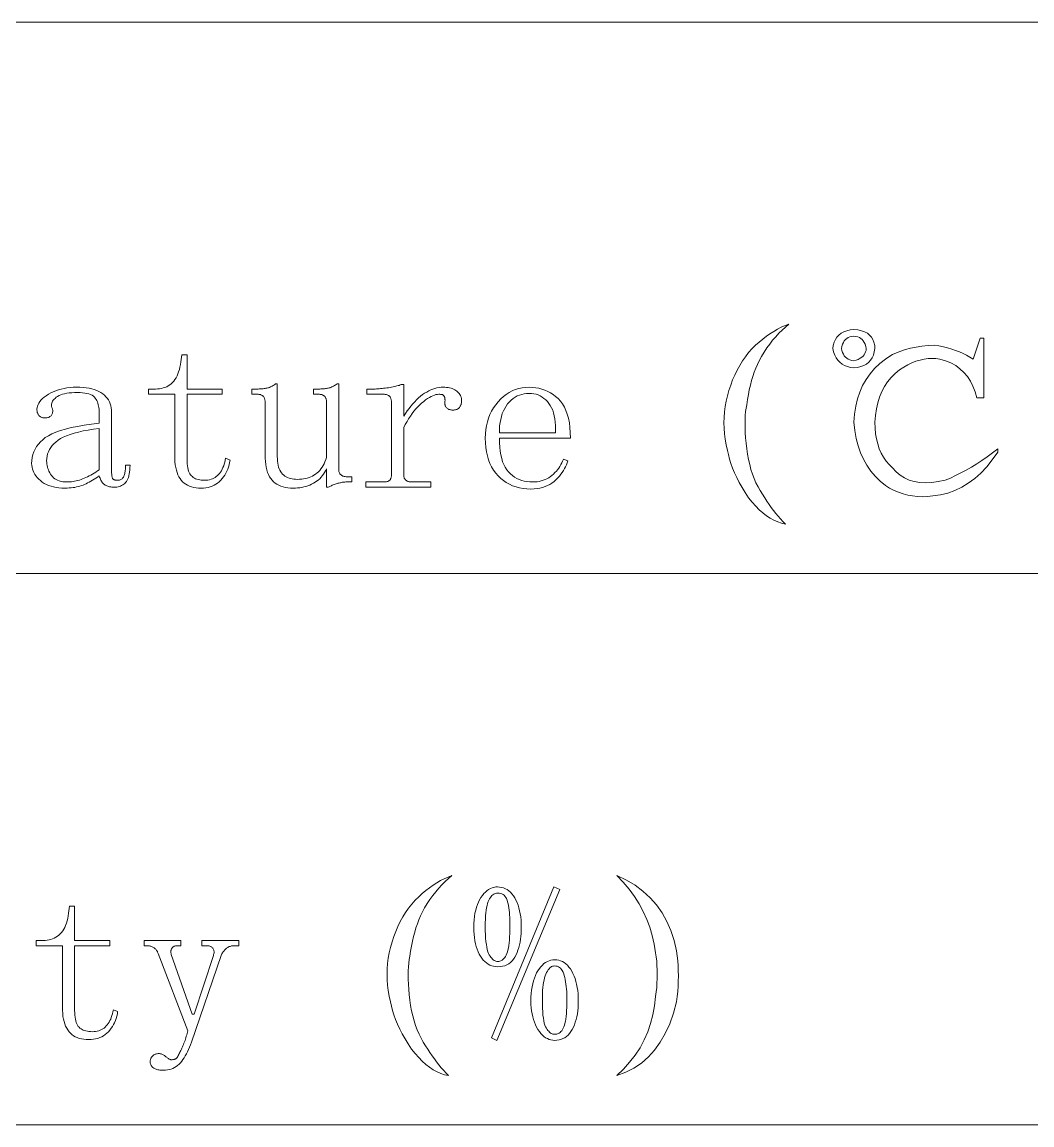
# Model space of a CAD drawing. Extents: x 1 to 297, y 1 to 210.
# Drawn here: x 191.47 to 201.33, y 29.56 to 40.34 of the extents above; entities that cross this region are included whole.
import ezdxf

# ---------------------------------------------------------------- set-up
doc = ezdxf.new("R2010")
doc.units = 0

msp = doc.modelspace()

# ---------------------------------------------------------------- linework, layer by layer
at = {"color": 7, "lineweight": 13}
for p, q in [((1.306, 40.342), (219.321, 40.342)), ((1.306, 34.953), (219.321, 34.953)), ((1.306, 29.565), (219.321, 29.565))]:
    msp.add_line(p, q, dxfattribs=at)
for points in [[(198.96, 37.391), (198.926, 37.362), (198.893, 37.332), (198.861, 37.301), (198.831, 37.267), (198.801, 37.232), (198.772, 37.195), (198.745, 37.157), (198.718, 37.116), (198.693, 37.074), (198.668, 37.031), (198.652, 36.995), (198.636, 36.959), (198.621, 36.92), (198.608, 36.88), (198.595, 36.838), (198.584, 36.794), (198.573, 36.749), (198.564, 36.701), (198.556, 36.653), (198.548, 36.602), (198.542, 36.57), (198.537, 36.535), (198.534, 36.499), (198.532, 36.459), (198.531, 36.418), (198.532, 36.374), (198.534, 36.327), (198.537, 36.278), (198.542, 36.227), (198.548, 36.173), (198.556, 36.12), (198.565, 36.068), (198.577, 36.018), (198.589, 35.97), (198.604, 35.925), (198.62, 35.881), (198.638, 35.84), (198.658, 35.8), (198.679, 35.763), (198.702, 35.728), (198.723, 35.694), (198.744, 35.661), (198.766, 35.629), (198.788, 35.599), (198.81, 35.569), (198.832, 35.541), (198.855, 35.513), (198.878, 35.486), (198.902, 35.461), (198.925, 35.436), (198.888, 35.445), (198.851, 35.458), (198.814, 35.474), (198.777, 35.494), (198.741, 35.518), (198.705, 35.545), (198.67, 35.577), (198.635, 35.612), (198.6, 35.651), (198.565, 35.693), (198.532, 35.744), (198.502, 35.794), (198.475, 35.843), (198.45, 35.891), (198.428, 35.938), (198.409, 35.983), (198.393, 36.028), (198.379, 36.072), (198.368, 36.115), (198.36, 36.156), (198.347, 36.211), (198.338, 36.265), (198.331, 36.319), (198.327, 36.373), (198.325, 36.426), (198.327, 36.479), (198.331, 36.532), (198.338, 36.584), (198.347, 36.636), (198.36, 36.688), (198.374, 36.742), (198.391, 36.794), (198.41, 36.845), (198.431, 36.893), (198.454, 36.941), (198.479, 36.986), (198.506, 37.03), (198.535, 37.072), (198.566, 37.112), (198.6, 37.151), (198.634, 37.184), (198.669, 37.215), (198.704, 37.244), (198.74, 37.271), (198.775, 37.296), (198.812, 37.319), (198.848, 37.34), (198.885, 37.359), (198.922, 37.376)], [(199.594, 37.339), (199.633, 37.334), (199.668, 37.326), (199.699, 37.315), (199.726, 37.301), (199.748, 37.283), (199.767, 37.263), (199.781, 37.24), (199.791, 37.213), (199.798, 37.183), (199.8, 37.151), (199.794, 37.118), (199.786, 37.088), (199.774, 37.062), (199.758, 37.038), (199.74, 37.018), (199.717, 37), (199.692, 36.986), (199.663, 36.975), (199.63, 36.967), (199.594, 36.962), (199.561, 36.967), (199.531, 36.975), (199.503, 36.986), (199.479, 37), (199.457, 37.018), (199.438, 37.038), (199.421, 37.062), (199.407, 37.088), (199.396, 37.118), (199.388, 37.151), (199.393, 37.183), (199.402, 37.213), (199.414, 37.24), (199.429, 37.263), (199.448, 37.283), (199.471, 37.301), (199.496, 37.315), (199.525, 37.326), (199.558, 37.334)], [(199.594, 37.271), (199.574, 37.269), (199.556, 37.266), (199.54, 37.26), (199.525, 37.251), (199.512, 37.241), (199.501, 37.227), (199.492, 37.212), (199.484, 37.194), (199.478, 37.173), (199.474, 37.151), (199.478, 37.131), (199.484, 37.113), (199.492, 37.097), (199.501, 37.082), (199.512, 37.069), (199.525, 37.058), (199.54, 37.049), (199.556, 37.041), (199.574, 37.035), (199.594, 37.031), (199.617, 37.038), (199.637, 37.046), (199.655, 37.056), (199.671, 37.066), (199.684, 37.078), (199.695, 37.09), (199.703, 37.104), (199.709, 37.118), (199.713, 37.134), (199.714, 37.151), (199.71, 37.173), (199.704, 37.194), (199.696, 37.212), (199.686, 37.227), (199.675, 37.241), (199.663, 37.251), (199.648, 37.26), (199.632, 37.266), (199.614, 37.269)], [(200.828, 37.253), (200.863, 37.253), (200.863, 36.671), (200.794, 36.671), (200.778, 36.73), (200.758, 36.784), (200.733, 36.834), (200.703, 36.879), (200.67, 36.919), (200.631, 36.954), (200.589, 36.985), (200.542, 37.011), (200.49, 37.032), (200.434, 37.048), (200.396, 37.053), (200.358, 37.055), (200.319, 37.053), (200.28, 37.048), (200.241, 37.039), (200.201, 37.027), (200.162, 37.012), (200.121, 36.993), (200.081, 36.971), (200.04, 36.945), (199.997, 36.909), (199.959, 36.869), (199.924, 36.827), (199.894, 36.78), (199.868, 36.731), (199.846, 36.677), (199.828, 36.621), (199.815, 36.561), (199.805, 36.497), (199.8, 36.431), (199.801, 36.374), (199.807, 36.319), (199.815, 36.268), (199.827, 36.219), (199.842, 36.173), (199.861, 36.13), (199.884, 36.09), (199.909, 36.052), (199.939, 36.017), (199.971, 35.985), (200.007, 35.947), (200.047, 35.914), (200.089, 35.888), (200.136, 35.867), (200.185, 35.852), (200.238, 35.843), (200.295, 35.84), (200.355, 35.842), (200.419, 35.851), (200.485, 35.865), (200.537, 35.886), (200.588, 35.91), (200.64, 35.936), (200.691, 35.964), (200.742, 35.993), (200.794, 36.025), (200.845, 36.059), (200.897, 36.095), (200.948, 36.133), (201, 36.173), (201, 36.139), (200.947, 36.064), (200.892, 35.996), (200.835, 35.935), (200.775, 35.881), (200.712, 35.835), (200.648, 35.796), (200.581, 35.764), (200.511, 35.739), (200.44, 35.721), (200.365, 35.711), (200.314, 35.705), (200.265, 35.704), (200.216, 35.705), (200.168, 35.711), (200.121, 35.719), (200.075, 35.731), (200.031, 35.747), (199.987, 35.765), (199.944, 35.788), (199.902, 35.813), (199.85, 35.857), (199.802, 35.904), (199.76, 35.955), (199.721, 36.011), (199.688, 36.071), (199.66, 36.134), (199.636, 36.202), (199.617, 36.274), (199.603, 36.35), (199.594, 36.431), (199.6, 36.511), (199.612, 36.587), (199.629, 36.659), (199.652, 36.727), (199.68, 36.791), (199.713, 36.85), (199.752, 36.906), (199.797, 36.957), (199.847, 37.005), (199.902, 37.048), (199.935, 37.071), (199.971, 37.092), (200.01, 37.11), (200.053, 37.127), (200.1, 37.142), (200.149, 37.155), (200.202, 37.165), (200.259, 37.174), (200.319, 37.18), (200.383, 37.185), (200.426, 37.177), (200.469, 37.168), (200.51, 37.158), (200.55, 37.146), (200.588, 37.133), (200.625, 37.119), (200.661, 37.103), (200.695, 37.086), (200.728, 37.068), (200.76, 37.048)], [(193.08, 36.071), (193.08, 36.047), (193.081, 36.026), (193.083, 36.006), (193.087, 35.987), (193.09, 35.97), (193.095, 35.954), (193.101, 35.94), (193.107, 35.928), (193.114, 35.917), (193.122, 35.908), (193.132, 35.9), (193.141, 35.892), (193.152, 35.886), (193.164, 35.88), (193.176, 35.876), (193.189, 35.872), (193.204, 35.869), (193.219, 35.867), (193.234, 35.865), (193.251, 35.865), (193.268, 35.865), (193.284, 35.867), (193.299, 35.87), (193.314, 35.874), (193.328, 35.879), (193.342, 35.885), (193.354, 35.892), (193.366, 35.901), (193.378, 35.91), (193.388, 35.921), (193.398, 35.932), (193.407, 35.945), (193.416, 35.958), (193.424, 35.973), (193.431, 35.988), (193.438, 36.004), (193.443, 36.022), (193.449, 36.04), (193.453, 36.059), (193.457, 36.079), (193.5, 36.062), (193.496, 36.038), (193.491, 36.016), (193.484, 35.994), (193.477, 35.973), (193.469, 35.953), (193.459, 35.933), (193.448, 35.915), (193.437, 35.897), (193.424, 35.881), (193.41, 35.865), (193.395, 35.85), (193.379, 35.837), (193.362, 35.826), (193.344, 35.815), (193.325, 35.807), (193.305, 35.8), (193.285, 35.795), (193.263, 35.791), (193.24, 35.788), (193.217, 35.788), (193.192, 35.788), (193.168, 35.791), (193.145, 35.795), (193.124, 35.8), (193.104, 35.807), (193.086, 35.815), (193.068, 35.826), (193.052, 35.837), (193.037, 35.85), (193.024, 35.865), (193.012, 35.881), (193.001, 35.899), (192.991, 35.919), (192.983, 35.94), (192.976, 35.963), (192.97, 35.988), (192.965, 36.015), (192.962, 36.043), (192.96, 36.073), (192.96, 36.105), (192.96, 36.705), (192.702, 36.705), (192.702, 36.756), (192.771, 36.756), (192.791, 36.757), (192.811, 36.759), (192.829, 36.762), (192.847, 36.767), (192.864, 36.772), (192.881, 36.779), (192.896, 36.788), (192.911, 36.797), (192.925, 36.808), (192.938, 36.821), (192.951, 36.834), (192.962, 36.849), (192.973, 36.866), (192.982, 36.884), (192.991, 36.903), (192.998, 36.924), (193.005, 36.946), (193.011, 36.97), (193.016, 36.995), (193.02, 37.022), (193.028, 37.091), (193.08, 37.091), (193.08, 36.756), (193.423, 36.756), (193.423, 36.705), (193.08, 36.705)], [(191.888, 35.788), (191.858, 35.788), (191.829, 35.791), (191.802, 35.794), (191.776, 35.799), (191.751, 35.806), (191.728, 35.814), (191.706, 35.823), (191.685, 35.834), (191.666, 35.847), (191.648, 35.861), (191.632, 35.875), (191.617, 35.891), (191.605, 35.906), (191.593, 35.922), (191.584, 35.939), (191.576, 35.956), (191.57, 35.973), (191.566, 35.991), (191.563, 36.009), (191.562, 36.028), (191.564, 36.058), (191.568, 36.087), (191.574, 36.115), (191.584, 36.142), (191.596, 36.168), (191.61, 36.193), (191.628, 36.216), (191.648, 36.239), (191.67, 36.26), (191.695, 36.281), (191.725, 36.3), (191.759, 36.318), (191.799, 36.335), (191.843, 36.351), (191.894, 36.365), (191.949, 36.379), (192.009, 36.391), (192.075, 36.403), (192.146, 36.413), (192.223, 36.422), (192.223, 36.525), (192.222, 36.542), (192.221, 36.558), (192.219, 36.574), (192.216, 36.589), (192.213, 36.603), (192.209, 36.617), (192.204, 36.63), (192.198, 36.643), (192.191, 36.655), (192.184, 36.666), (192.175, 36.677), (192.165, 36.686), (192.152, 36.695), (192.137, 36.702), (192.121, 36.708), (192.102, 36.713), (192.082, 36.717), (192.059, 36.72), (192.035, 36.721), (192.008, 36.722), (191.98, 36.722), (191.953, 36.72), (191.928, 36.718), (191.905, 36.714), (191.884, 36.71), (191.864, 36.705), (191.846, 36.699), (191.83, 36.692), (191.815, 36.684), (191.803, 36.675), (191.791, 36.665), (191.782, 36.656), (191.773, 36.646), (191.767, 36.636), (191.762, 36.627), (191.758, 36.617), (191.756, 36.607), (191.756, 36.597), (191.757, 36.587), (191.76, 36.576), (191.763, 36.569), (191.765, 36.563), (191.767, 36.556), (191.768, 36.549), (191.768, 36.542), (191.768, 36.535), (191.767, 36.528), (191.765, 36.521), (191.763, 36.515), (191.76, 36.508), (191.756, 36.501), (191.751, 36.495), (191.746, 36.49), (191.74, 36.486), (191.734, 36.482), (191.727, 36.479), (191.719, 36.477), (191.71, 36.475), (191.701, 36.474), (191.691, 36.473), (191.684, 36.474), (191.678, 36.474), (191.672, 36.475), (191.666, 36.477), (191.66, 36.479), (191.655, 36.481), (191.649, 36.484), (191.644, 36.487), (191.64, 36.491), (191.635, 36.495), (191.631, 36.499), (191.628, 36.504), (191.624, 36.51), (191.622, 36.515), (191.619, 36.522), (191.617, 36.528), (191.616, 36.535), (191.615, 36.543), (191.614, 36.551), (191.614, 36.559), (191.615, 36.574), (191.618, 36.59), (191.624, 36.605), (191.632, 36.619), (191.642, 36.634), (191.654, 36.649), (191.669, 36.663), (191.685, 36.677), (191.704, 36.691), (191.725, 36.705), (191.748, 36.718), (191.772, 36.73), (191.797, 36.74), (191.823, 36.749), (191.85, 36.756), (191.878, 36.762), (191.907, 36.767), (191.937, 36.771), (191.968, 36.773), (192, 36.773), (192.033, 36.773), (192.065, 36.771), (192.095, 36.768), (192.123, 36.763), (192.15, 36.757), (192.174, 36.75), (192.198, 36.742), (192.219, 36.732), (192.239, 36.721), (192.257, 36.709), (192.273, 36.696), (192.288, 36.681), (192.301, 36.666), (192.312, 36.649), (192.321, 36.631), (192.329, 36.612), (192.335, 36.592), (192.339, 36.571), (192.342, 36.548), (192.342, 36.525), (192.342, 35.959), (192.343, 35.946), (192.343, 35.934), (192.344, 35.923), (192.345, 35.913), (192.346, 35.905), (192.347, 35.897), (192.349, 35.89), (192.351, 35.885), (192.353, 35.881), (192.355, 35.878), (192.358, 35.875), (192.361, 35.873), (192.365, 35.871), (192.369, 35.869), (192.374, 35.868), (192.378, 35.867), (192.384, 35.866), (192.39, 35.865), (192.396, 35.865), (192.402, 35.865), (192.411, 35.865), (192.419, 35.866), (192.426, 35.868), (192.433, 35.871), (192.439, 35.875), (192.445, 35.879), (192.45, 35.884), (192.455, 35.89), (192.459, 35.896), (192.462, 35.903), (192.466, 35.911), (192.469, 35.92), (192.471, 35.929), (192.473, 35.939), (192.475, 35.95), (192.477, 35.961), (192.478, 35.972), (192.479, 35.984), (192.479, 35.997), (192.48, 36.011), (192.523, 36.011), (192.522, 35.987), (192.521, 35.965), (192.519, 35.945), (192.516, 35.926), (192.512, 35.909), (192.507, 35.893), (192.501, 35.878), (192.495, 35.865), (192.488, 35.854), (192.48, 35.843), (192.471, 35.834), (192.461, 35.826), (192.452, 35.819), (192.441, 35.813), (192.43, 35.808), (192.419, 35.804), (192.407, 35.801), (192.395, 35.798), (192.382, 35.797), (192.368, 35.796), (192.356, 35.797), (192.345, 35.797), (192.335, 35.799), (192.324, 35.8), (192.315, 35.803), (192.305, 35.806), (192.297, 35.809), (192.289, 35.813), (192.281, 35.817), (192.274, 35.822), (192.267, 35.827), (192.261, 35.834), (192.255, 35.841), (192.249, 35.848), (192.244, 35.856), (192.239, 35.865), (192.234, 35.875), (192.23, 35.885), (192.226, 35.896), (192.223, 35.908), (192.205, 35.896), (192.189, 35.885), (192.172, 35.874), (192.156, 35.865), (192.14, 35.855), (192.124, 35.847), (192.109, 35.838), (192.094, 35.831), (192.079, 35.824), (192.064, 35.818), (192.049, 35.812), (192.034, 35.807), (192.018, 35.802), (192.001, 35.799), (191.984, 35.795), (191.966, 35.793), (191.947, 35.79), (191.928, 35.789), (191.908, 35.788)], [(194.16, 35.873), (194.18, 35.874), (194.2, 35.875), (194.219, 35.878), (194.237, 35.882), (194.255, 35.886), (194.272, 35.892), (194.289, 35.899), (194.305, 35.906), (194.32, 35.915), (194.335, 35.925), (194.35, 35.936), (194.363, 35.948), (194.376, 35.961), (194.387, 35.976), (194.399, 35.991), (194.409, 36.008), (194.418, 36.026), (194.427, 36.046), (194.435, 36.066), (194.443, 36.088), (194.443, 36.628), (194.442, 36.634), (194.442, 36.641), (194.441, 36.647), (194.44, 36.653), (194.438, 36.659), (194.436, 36.664), (194.434, 36.669), (194.432, 36.674), (194.429, 36.679), (194.425, 36.683), (194.422, 36.688), (194.417, 36.691), (194.413, 36.694), (194.408, 36.697), (194.402, 36.7), (194.396, 36.701), (194.389, 36.703), (194.381, 36.704), (194.374, 36.705), (194.365, 36.705), (194.314, 36.705), (194.314, 36.756), (194.365, 36.756), (194.376, 36.756), (194.386, 36.757), (194.395, 36.757), (194.405, 36.758), (194.415, 36.758), (194.424, 36.759), (194.433, 36.76), (194.442, 36.762), (194.451, 36.763), (194.46, 36.765), (194.468, 36.767), (194.477, 36.769), (194.485, 36.772), (194.494, 36.776), (194.503, 36.78), (194.511, 36.784), (194.52, 36.789), (194.528, 36.795), (194.537, 36.801), (194.545, 36.808), (194.562, 36.808), (194.562, 35.968), (194.563, 35.961), (194.563, 35.955), (194.564, 35.949), (194.566, 35.943), (194.568, 35.938), (194.57, 35.933), (194.573, 35.928), (194.576, 35.924), (194.58, 35.92), (194.584, 35.916), (194.588, 35.913), (194.593, 35.91), (194.598, 35.908), (194.603, 35.905), (194.609, 35.903), (194.614, 35.902), (194.62, 35.901), (194.626, 35.9), (194.633, 35.899), (194.64, 35.899), (194.691, 35.899), (194.691, 35.848), (194.64, 35.848), (194.631, 35.848), (194.622, 35.847), (194.614, 35.847), (194.605, 35.846), (194.597, 35.845), (194.588, 35.843), (194.58, 35.841), (194.571, 35.839), (194.562, 35.837), (194.554, 35.835), (194.545, 35.832), (194.536, 35.829), (194.527, 35.826), (194.518, 35.823), (194.509, 35.819), (194.499, 35.815), (194.49, 35.811), (194.48, 35.806), (194.47, 35.801), (194.46, 35.796), (194.443, 35.796), (194.443, 35.976), (194.434, 35.958), (194.424, 35.94), (194.413, 35.924), (194.401, 35.908), (194.389, 35.894), (194.376, 35.88), (194.361, 35.867), (194.346, 35.856), (194.331, 35.845), (194.314, 35.835), (194.297, 35.826), (194.279, 35.818), (194.26, 35.811), (194.241, 35.805), (194.222, 35.799), (194.202, 35.795), (194.181, 35.792), (194.16, 35.79), (194.139, 35.788), (194.117, 35.788), (194.09, 35.788), (194.065, 35.791), (194.041, 35.795), (194.018, 35.8), (193.997, 35.807), (193.977, 35.815), (193.958, 35.826), (193.941, 35.837), (193.925, 35.85), (193.911, 35.865), (193.898, 35.881), (193.886, 35.899), (193.876, 35.92), (193.867, 35.942), (193.86, 35.966), (193.853, 35.991), (193.849, 36.019), (193.845, 36.049), (193.843, 36.08), (193.842, 36.113), (193.842, 36.628), (193.842, 36.634), (193.842, 36.641), (193.841, 36.647), (193.84, 36.653), (193.838, 36.659), (193.836, 36.664), (193.834, 36.669), (193.832, 36.674), (193.829, 36.679), (193.825, 36.683), (193.822, 36.688), (193.817, 36.691), (193.813, 36.694), (193.808, 36.697), (193.802, 36.7), (193.796, 36.701), (193.789, 36.703), (193.781, 36.704), (193.774, 36.705), (193.765, 36.705), (193.714, 36.705), (193.714, 36.756), (193.765, 36.756), (193.776, 36.756), (193.786, 36.757), (193.795, 36.757), (193.805, 36.758), (193.815, 36.758), (193.824, 36.759), (193.833, 36.76), (193.842, 36.762), (193.851, 36.763), (193.86, 36.765), (193.868, 36.767), (193.877, 36.769), (193.885, 36.772), (193.894, 36.776), (193.902, 36.78), (193.911, 36.784), (193.92, 36.789), (193.928, 36.795), (193.937, 36.801), (193.945, 36.808), (193.962, 36.808), (193.962, 36.096), (193.963, 36.073), (193.965, 36.051), (193.967, 36.03), (193.971, 36.011), (193.975, 35.993), (193.981, 35.977), (193.988, 35.962), (193.995, 35.948), (194.004, 35.936), (194.014, 35.925), (194.025, 35.915), (194.036, 35.906), (194.049, 35.899), (194.062, 35.892), (194.076, 35.886), (194.091, 35.882), (194.107, 35.878), (194.124, 35.875), (194.141, 35.874)], [(195.197, 36.491), (195.214, 36.517), (195.232, 36.543), (195.249, 36.567), (195.267, 36.59), (195.286, 36.612), (195.304, 36.632), (195.323, 36.651), (195.342, 36.669), (195.361, 36.685), (195.381, 36.701), (195.401, 36.714), (195.421, 36.727), (195.441, 36.738), (195.461, 36.747), (195.481, 36.755), (195.501, 36.762), (195.521, 36.767), (195.542, 36.771), (195.562, 36.773), (195.583, 36.773), (195.599, 36.773), (195.615, 36.772), (195.63, 36.77), (195.645, 36.767), (195.659, 36.764), (195.671, 36.76), (195.684, 36.755), (195.695, 36.749), (195.706, 36.742), (195.715, 36.735), (195.724, 36.727), (195.732, 36.719), (195.739, 36.711), (195.746, 36.702), (195.751, 36.693), (195.755, 36.684), (195.758, 36.675), (195.761, 36.665), (195.762, 36.655), (195.762, 36.645), (195.762, 36.636), (195.762, 36.628), (195.761, 36.621), (195.759, 36.613), (195.757, 36.606), (195.755, 36.6), (195.752, 36.593), (195.749, 36.587), (195.745, 36.582), (195.741, 36.576), (195.737, 36.571), (195.732, 36.567), (195.726, 36.563), (195.721, 36.56), (195.714, 36.557), (195.708, 36.555), (195.701, 36.553), (195.693, 36.552), (195.685, 36.551), (195.677, 36.551), (195.668, 36.551), (195.661, 36.552), (195.653, 36.553), (195.646, 36.555), (195.639, 36.557), (195.633, 36.56), (195.627, 36.563), (195.622, 36.567), (195.617, 36.571), (195.613, 36.576), (195.609, 36.582), (195.605, 36.587), (195.602, 36.593), (195.6, 36.6), (195.599, 36.606), (195.598, 36.613), (195.597, 36.621), (195.597, 36.628), (195.598, 36.636), (195.6, 36.645), (195.6, 36.65), (195.599, 36.655), (195.599, 36.66), (195.598, 36.664), (195.598, 36.668), (195.597, 36.673), (195.595, 36.677), (195.594, 36.681), (195.593, 36.684), (195.591, 36.688), (195.589, 36.691), (195.586, 36.694), (195.583, 36.696), (195.579, 36.699), (195.574, 36.701), (195.568, 36.702), (195.562, 36.703), (195.555, 36.704), (195.548, 36.705), (195.54, 36.705), (195.526, 36.704), (195.511, 36.701), (195.496, 36.697), (195.48, 36.691), (195.464, 36.683), (195.447, 36.674), (195.429, 36.663), (195.411, 36.65), (195.392, 36.635), (195.372, 36.619), (195.353, 36.601), (195.334, 36.582), (195.315, 36.562), (195.297, 36.54), (195.279, 36.516), (195.262, 36.492), (195.245, 36.466), (195.229, 36.438), (195.212, 36.409), (195.197, 36.379), (195.197, 35.916), (195.197, 35.91), (195.198, 35.903), (195.199, 35.897), (195.2, 35.892), (195.202, 35.886), (195.204, 35.881), (195.207, 35.877), (195.21, 35.872), (195.214, 35.868), (195.218, 35.865), (195.223, 35.862), (195.227, 35.859), (195.232, 35.856), (195.237, 35.854), (195.243, 35.852), (195.249, 35.85), (195.255, 35.849), (195.261, 35.848), (195.267, 35.848), (195.274, 35.848), (195.462, 35.848), (195.462, 35.796), (194.828, 35.796), (194.828, 35.848), (195, 35.848), (195.008, 35.848), (195.016, 35.848), (195.023, 35.849), (195.03, 35.85), (195.036, 35.852), (195.042, 35.854), (195.047, 35.856), (195.052, 35.859), (195.056, 35.862), (195.06, 35.865), (195.063, 35.868), (195.066, 35.872), (195.068, 35.877), (195.071, 35.881), (195.072, 35.886), (195.074, 35.892), (195.075, 35.897), (195.076, 35.903), (195.077, 35.91), (195.077, 35.916), (195.077, 36.628), (195.077, 36.634), (195.076, 36.641), (195.075, 36.647), (195.074, 36.653), (195.072, 36.659), (195.071, 36.664), (195.068, 36.669), (195.066, 36.674), (195.063, 36.679), (195.06, 36.683), (195.056, 36.688), (195.052, 36.691), (195.047, 36.694), (195.042, 36.697), (195.036, 36.7), (195.03, 36.701), (195.023, 36.703), (195.016, 36.704), (195.008, 36.705), (195, 36.705), (194.837, 36.705), (194.837, 36.756), (194.905, 36.756), (194.918, 36.756), (194.93, 36.757), (194.943, 36.757), (194.957, 36.758), (194.971, 36.76), (194.985, 36.761), (195, 36.763), (195.015, 36.765), (195.031, 36.767), (195.047, 36.769), (195.063, 36.772), (195.078, 36.774), (195.092, 36.777), (195.106, 36.78), (195.119, 36.783), (195.131, 36.786), (195.142, 36.789), (195.152, 36.792), (195.162, 36.796), (195.171, 36.799), (195.197, 36.799)], [(196.131, 36.276), (196.132, 36.231), (196.135, 36.189), (196.139, 36.149), (196.145, 36.112), (196.154, 36.078), (196.163, 36.046), (196.175, 36.017), (196.189, 35.991), (196.204, 35.967), (196.221, 35.946), (196.24, 35.928), (196.259, 35.911), (196.28, 35.896), (196.302, 35.883), (196.325, 35.872), (196.349, 35.863), (196.374, 35.857), (196.401, 35.852), (196.428, 35.849), (196.457, 35.848), (196.479, 35.848), (196.5, 35.85), (196.521, 35.854), (196.54, 35.858), (196.56, 35.864), (196.578, 35.871), (196.596, 35.879), (196.613, 35.889), (196.63, 35.9), (196.645, 35.912), (196.66, 35.925), (196.674, 35.939), (196.688, 35.953), (196.7, 35.968), (196.712, 35.984), (196.723, 36), (196.732, 36.017), (196.741, 36.034), (196.749, 36.052), (196.757, 36.071), (196.8, 36.053), (196.794, 36.035), (196.787, 36.016), (196.778, 35.997), (196.769, 35.979), (196.758, 35.96), (196.746, 35.942), (196.732, 35.924), (196.717, 35.905), (196.701, 35.887), (196.684, 35.869), (196.665, 35.852), (196.645, 35.837), (196.624, 35.823), (196.602, 35.812), (196.578, 35.802), (196.553, 35.794), (196.526, 35.787), (196.499, 35.783), (196.47, 35.78), (196.44, 35.779), (196.401, 35.78), (196.364, 35.784), (196.328, 35.791), (196.294, 35.8), (196.261, 35.811), (196.229, 35.825), (196.199, 35.842), (196.171, 35.861), (196.144, 35.883), (196.118, 35.908), (196.095, 35.935), (196.073, 35.964), (196.055, 35.995), (196.039, 36.028), (196.025, 36.064), (196.014, 36.102), (196.005, 36.142), (195.999, 36.185), (195.995, 36.229), (195.994, 36.276), (195.995, 36.318), (195.999, 36.359), (196.005, 36.398), (196.014, 36.436), (196.025, 36.472), (196.039, 36.507), (196.055, 36.541), (196.073, 36.573), (196.095, 36.603), (196.118, 36.632), (196.144, 36.659), (196.17, 36.683), (196.198, 36.704), (196.227, 36.723), (196.256, 36.738), (196.287, 36.751), (196.32, 36.761), (196.353, 36.768), (196.387, 36.772), (196.423, 36.773), (196.455, 36.772), (196.486, 36.769), (196.516, 36.763), (196.546, 36.756), (196.575, 36.746), (196.603, 36.733), (196.63, 36.719), (196.656, 36.702), (196.681, 36.683), (196.705, 36.662), (196.728, 36.638), (196.749, 36.611), (196.767, 36.58), (196.782, 36.547), (196.795, 36.51), (196.806, 36.47), (196.815, 36.426), (196.821, 36.379), (196.824, 36.33), (196.825, 36.276)], [(196.68, 36.328), (196.681, 36.365), (196.68, 36.4), (196.677, 36.433), (196.673, 36.464), (196.668, 36.494), (196.661, 36.522), (196.652, 36.548), (196.641, 36.572), (196.629, 36.594), (196.615, 36.615), (196.6, 36.634), (196.584, 36.65), (196.567, 36.665), (196.55, 36.678), (196.531, 36.689), (196.511, 36.698), (196.49, 36.705), (196.469, 36.709), (196.446, 36.712), (196.423, 36.713), (196.397, 36.712), (196.373, 36.709), (196.35, 36.704), (196.327, 36.697), (196.306, 36.688), (196.285, 36.676), (196.266, 36.663), (196.247, 36.648), (196.229, 36.63), (196.212, 36.611), (196.197, 36.589), (196.183, 36.566), (196.171, 36.542), (196.16, 36.516), (196.151, 36.488), (196.144, 36.459), (196.138, 36.429), (196.134, 36.397), (196.132, 36.363), (196.131, 36.328)], [(191.708, 36.053), (191.709, 36.038), (191.71, 36.023), (191.712, 36.008), (191.716, 35.994), (191.72, 35.979), (191.725, 35.965), (191.731, 35.952), (191.738, 35.938), (191.746, 35.925), (191.755, 35.912), (191.765, 35.9), (191.776, 35.889), (191.789, 35.879), (191.802, 35.871), (191.816, 35.864), (191.832, 35.858), (191.849, 35.854), (191.866, 35.85), (191.885, 35.848), (191.905, 35.848), (191.921, 35.848), (191.936, 35.849), (191.952, 35.85), (191.967, 35.853), (191.982, 35.855), (191.998, 35.859), (192.013, 35.862), (192.029, 35.867), (192.044, 35.872), (192.06, 35.878), (192.075, 35.884), (192.091, 35.891), (192.107, 35.898), (192.123, 35.907), (192.139, 35.915), (192.155, 35.925), (192.172, 35.934), (192.189, 35.945), (192.205, 35.956), (192.223, 35.968), (192.223, 36.371), (192.166, 36.363), (192.113, 36.355), (192.064, 36.346), (192.018, 36.336), (191.976, 36.325), (191.938, 36.312), (191.903, 36.299), (191.871, 36.286), (191.844, 36.271), (191.82, 36.255), (191.798, 36.238), (191.78, 36.221), (191.763, 36.203), (191.748, 36.184), (191.736, 36.164), (191.726, 36.143), (191.718, 36.122), (191.713, 36.1), (191.709, 36.077)], [(195.668, 32.002), (195.634, 31.974), (195.602, 31.944), (195.57, 31.912), (195.539, 31.879), (195.51, 31.843), (195.481, 31.807), (195.453, 31.768), (195.427, 31.728), (195.401, 31.686), (195.377, 31.642), (195.36, 31.607), (195.345, 31.57), (195.33, 31.531), (195.316, 31.491), (195.304, 31.449), (195.292, 31.405), (195.282, 31.36), (195.273, 31.313), (195.264, 31.264), (195.257, 31.213), (195.251, 31.181), (195.246, 31.147), (195.242, 31.11), (195.24, 31.071), (195.24, 31.029), (195.24, 30.985), (195.242, 30.939), (195.246, 30.89), (195.251, 30.839), (195.257, 30.785), (195.264, 30.731), (195.274, 30.679), (195.285, 30.63), (195.298, 30.582), (195.312, 30.536), (195.329, 30.493), (195.347, 30.451), (195.367, 30.412), (195.388, 30.374), (195.411, 30.339), (195.432, 30.305), (195.453, 30.273), (195.474, 30.241), (195.496, 30.21), (195.518, 30.181), (195.541, 30.152), (195.563, 30.124), (195.587, 30.098), (195.61, 30.072), (195.634, 30.048), (195.596, 30.056), (195.559, 30.069), (195.522, 30.085), (195.486, 30.105), (195.45, 30.129), (195.414, 30.157), (195.378, 30.188), (195.343, 30.223), (195.308, 30.262), (195.274, 30.305), (195.241, 30.356), (195.211, 30.406), (195.183, 30.455), (195.159, 30.502), (195.137, 30.549), (195.118, 30.595), (195.101, 30.64), (195.087, 30.683), (195.076, 30.726), (195.068, 30.768), (195.056, 30.822), (195.046, 30.877), (195.039, 30.931), (195.035, 30.984), (195.034, 31.038), (195.035, 31.091), (195.039, 31.143), (195.046, 31.196), (195.056, 31.248), (195.068, 31.299), (195.083, 31.353), (195.1, 31.405), (195.119, 31.456), (195.14, 31.505), (195.163, 31.552), (195.188, 31.597), (195.215, 31.641), (195.244, 31.683), (195.275, 31.723), (195.308, 31.762), (195.343, 31.795), (195.377, 31.826), (195.413, 31.856), (195.448, 31.883), (195.484, 31.908), (195.52, 31.931), (195.557, 31.952), (195.593, 31.97), (195.631, 31.987)], [(197.28, 32.002), (197.372, 31.958), (197.457, 31.907), (197.534, 31.849), (197.603, 31.785), (197.665, 31.715), (197.72, 31.638), (197.767, 31.554), (197.806, 31.464), (197.838, 31.368), (197.863, 31.265), (197.869, 31.217), (197.873, 31.168), (197.877, 31.119), (197.879, 31.07), (197.88, 31.021), (197.879, 30.971), (197.877, 30.92), (197.873, 30.87), (197.869, 30.819), (197.863, 30.768), (197.832, 30.656), (197.795, 30.552), (197.752, 30.458), (197.703, 30.373), (197.648, 30.296), (197.587, 30.229), (197.519, 30.17), (197.446, 30.12), (197.366, 30.08), (197.28, 30.048), (197.345, 30.111), (197.404, 30.177), (197.458, 30.247), (197.505, 30.319), (197.545, 30.395), (197.58, 30.474), (197.608, 30.555), (197.631, 30.64), (197.647, 30.728), (197.657, 30.819), (197.663, 30.864), (197.668, 30.908), (197.671, 30.951), (197.673, 30.995), (197.674, 31.038), (197.673, 31.08), (197.671, 31.123), (197.668, 31.165), (197.663, 31.206), (197.657, 31.248), (197.644, 31.332), (197.625, 31.415), (197.601, 31.496), (197.572, 31.574), (197.537, 31.651), (197.496, 31.725), (197.45, 31.797), (197.399, 31.868), (197.342, 31.936)], [(196.345, 31.496), (196.345, 31.466), (196.343, 31.436), (196.341, 31.407), (196.337, 31.379), (196.333, 31.352), (196.327, 31.325), (196.32, 31.299), (196.312, 31.274), (196.304, 31.25), (196.294, 31.226), (196.283, 31.204), (196.27, 31.185), (196.256, 31.167), (196.24, 31.152), (196.223, 31.139), (196.204, 31.129), (196.184, 31.121), (196.162, 31.115), (196.139, 31.112), (196.114, 31.111), (196.094, 31.112), (196.074, 31.115), (196.056, 31.12), (196.038, 31.127), (196.021, 31.136), (196.004, 31.148), (195.989, 31.161), (195.974, 31.176), (195.96, 31.194), (195.947, 31.213), (195.935, 31.235), (195.924, 31.258), (195.914, 31.282), (195.906, 31.308), (195.899, 31.336), (195.893, 31.365), (195.888, 31.395), (195.885, 31.427), (195.883, 31.461), (195.883, 31.496), (195.883, 31.533), (195.885, 31.568), (195.889, 31.602), (195.893, 31.633), (195.9, 31.663), (195.907, 31.692), (195.916, 31.718), (195.926, 31.743), (195.938, 31.766), (195.951, 31.788), (195.965, 31.807), (195.98, 31.825), (195.995, 31.84), (196.01, 31.854), (196.026, 31.865), (196.043, 31.874), (196.06, 31.881), (196.077, 31.886), (196.095, 31.89), (196.114, 31.891), (196.134, 31.889), (196.154, 31.886), (196.172, 31.881), (196.19, 31.873), (196.207, 31.864), (196.223, 31.852), (196.239, 31.838), (196.254, 31.822), (196.268, 31.804), (196.281, 31.783), (196.293, 31.761), (196.304, 31.738), (196.314, 31.713), (196.322, 31.686), (196.329, 31.658), (196.335, 31.629), (196.34, 31.598), (196.343, 31.565), (196.345, 31.532)], [(196.114, 31.831), (196.104, 31.83), (196.094, 31.828), (196.085, 31.824), (196.076, 31.82), (196.067, 31.813), (196.058, 31.806), (196.05, 31.797), (196.043, 31.787), (196.035, 31.775), (196.028, 31.762), (196.022, 31.747), (196.016, 31.73), (196.011, 31.71), (196.006, 31.688), (196.003, 31.663), (195.999, 31.637), (195.997, 31.607), (195.995, 31.575), (195.994, 31.541), (195.994, 31.505), (195.994, 31.463), (195.995, 31.425), (195.997, 31.39), (196, 31.357), (196.004, 31.328), (196.008, 31.302), (196.013, 31.278), (196.019, 31.258), (196.025, 31.241), (196.033, 31.226), (196.04, 31.214), (196.048, 31.203), (196.056, 31.194), (196.064, 31.185), (196.072, 31.178), (196.08, 31.172), (196.089, 31.168), (196.097, 31.165), (196.105, 31.163), (196.114, 31.162), (196.126, 31.163), (196.137, 31.165), (196.147, 31.169), (196.157, 31.174), (196.166, 31.181), (196.175, 31.19), (196.183, 31.2), (196.191, 31.211), (196.198, 31.224), (196.204, 31.239), (196.21, 31.256), (196.215, 31.274), (196.219, 31.295), (196.223, 31.319), (196.226, 31.344), (196.229, 31.372), (196.231, 31.402), (196.233, 31.434), (196.234, 31.468), (196.234, 31.505), (196.234, 31.535), (196.233, 31.564), (196.232, 31.591), (196.23, 31.617), (196.229, 31.642), (196.226, 31.665), (196.223, 31.687), (196.22, 31.708), (196.217, 31.727), (196.212, 31.745), (196.208, 31.761), (196.202, 31.776), (196.195, 31.789), (196.186, 31.8), (196.177, 31.809), (196.167, 31.817), (196.155, 31.823), (196.143, 31.827), (196.129, 31.83)], [(196.723, 31.865), (196.105, 30.391), (196.054, 30.416), (196.663, 31.891)], [(191.982, 30.682), (191.983, 30.659), (191.984, 30.637), (191.986, 30.617), (191.989, 30.598), (191.993, 30.581), (191.998, 30.566), (192.003, 30.552), (192.01, 30.539), (192.017, 30.528), (192.025, 30.519), (192.034, 30.511), (192.044, 30.504), (192.055, 30.497), (192.066, 30.492), (192.079, 30.487), (192.092, 30.483), (192.106, 30.48), (192.121, 30.478), (192.137, 30.477), (192.154, 30.476), (192.171, 30.477), (192.187, 30.479), (192.202, 30.481), (192.217, 30.485), (192.231, 30.49), (192.244, 30.496), (192.257, 30.504), (192.269, 30.512), (192.28, 30.521), (192.291, 30.532), (192.301, 30.544), (192.31, 30.556), (192.319, 30.57), (192.327, 30.584), (192.334, 30.6), (192.34, 30.616), (192.346, 30.633), (192.351, 30.651), (192.356, 30.67), (192.36, 30.691), (192.402, 30.673), (192.399, 30.65), (192.393, 30.627), (192.387, 30.605), (192.38, 30.584), (192.371, 30.564), (192.362, 30.545), (192.351, 30.526), (192.339, 30.509), (192.327, 30.492), (192.312, 30.476), (192.297, 30.462), (192.281, 30.449), (192.265, 30.437), (192.247, 30.427), (192.228, 30.418), (192.208, 30.411), (192.187, 30.406), (192.166, 30.402), (192.143, 30.4), (192.12, 30.399), (192.095, 30.4), (192.071, 30.402), (192.048, 30.406), (192.027, 30.411), (192.007, 30.418), (191.988, 30.427), (191.971, 30.437), (191.955, 30.449), (191.94, 30.462), (191.927, 30.476), (191.915, 30.493), (191.904, 30.511), (191.894, 30.53), (191.886, 30.552), (191.879, 30.575), (191.873, 30.6), (191.868, 30.626), (191.865, 30.655), (191.863, 30.685), (191.863, 30.716), (191.863, 31.316), (191.605, 31.316), (191.605, 31.368), (191.674, 31.368), (191.694, 31.368), (191.714, 31.37), (191.732, 31.373), (191.75, 31.378), (191.767, 31.384), (191.783, 31.391), (191.799, 31.399), (191.814, 31.409), (191.828, 31.42), (191.841, 31.432), (191.853, 31.446), (191.865, 31.461), (191.875, 31.477), (191.885, 31.495), (191.894, 31.514), (191.901, 31.535), (191.908, 31.558), (191.914, 31.581), (191.919, 31.607), (191.923, 31.633), (191.931, 31.702), (191.982, 31.702), (191.982, 31.368), (192.325, 31.368), (192.325, 31.316), (191.982, 31.316)], [(193.131, 30.648), (193.148, 30.648), (193.337, 31.222), (193.34, 31.23), (193.342, 31.238), (193.344, 31.246), (193.344, 31.254), (193.344, 31.261), (193.343, 31.267), (193.342, 31.274), (193.34, 31.28), (193.336, 31.285), (193.333, 31.291), (193.328, 31.295), (193.323, 31.3), (193.318, 31.304), (193.313, 31.307), (193.308, 31.31), (193.302, 31.312), (193.296, 31.314), (193.29, 31.315), (193.284, 31.316), (193.277, 31.316), (193.225, 31.316), (193.225, 31.368), (193.585, 31.368), (193.585, 31.316), (193.534, 31.316), (193.527, 31.316), (193.52, 31.315), (193.513, 31.314), (193.507, 31.312), (193.5, 31.31), (193.493, 31.307), (193.486, 31.304), (193.479, 31.3), (193.472, 31.295), (193.465, 31.291), (193.459, 31.285), (193.452, 31.28), (193.446, 31.274), (193.441, 31.267), (193.435, 31.261), (193.43, 31.254), (193.426, 31.246), (193.421, 31.238), (193.418, 31.23), (193.414, 31.222), (193.122, 30.373), (193.114, 30.348), (193.104, 30.324), (193.095, 30.301), (193.085, 30.279), (193.074, 30.259), (193.063, 30.239), (193.052, 30.221), (193.04, 30.203), (193.028, 30.187), (193.015, 30.172), (193.002, 30.158), (192.988, 30.146), (192.973, 30.135), (192.958, 30.125), (192.941, 30.117), (192.924, 30.111), (192.906, 30.106), (192.888, 30.102), (192.868, 30.1), (192.848, 30.099), (192.836, 30.099), (192.825, 30.1), (192.815, 30.101), (192.804, 30.103), (192.795, 30.104), (192.785, 30.107), (192.777, 30.11), (192.769, 30.113), (192.761, 30.116), (192.754, 30.121), (192.747, 30.125), (192.742, 30.13), (192.736, 30.135), (192.732, 30.141), (192.728, 30.147), (192.725, 30.154), (192.723, 30.161), (192.721, 30.169), (192.72, 30.177), (192.72, 30.185), (192.72, 30.19), (192.721, 30.195), (192.722, 30.2), (192.723, 30.205), (192.725, 30.211), (192.727, 30.216), (192.73, 30.221), (192.733, 30.226), (192.737, 30.231), (192.741, 30.236), (192.746, 30.241), (192.751, 30.246), (192.756, 30.249), (192.762, 30.253), (192.768, 30.256), (192.775, 30.258), (192.782, 30.26), (192.789, 30.261), (192.797, 30.262), (192.805, 30.262), (192.812, 30.262), (192.819, 30.261), (192.826, 30.259), (192.833, 30.257), (192.84, 30.254), (192.846, 30.251), (192.853, 30.247), (192.86, 30.243), (192.867, 30.238), (192.874, 30.232), (192.881, 30.226), (192.887, 30.221), (192.893, 30.217), (192.899, 30.213), (192.904, 30.209), (192.909, 30.207), (192.914, 30.205), (192.918, 30.203), (192.922, 30.202), (192.925, 30.202), (192.93, 30.202), (192.935, 30.202), (192.94, 30.203), (192.945, 30.203), (192.949, 30.204), (192.953, 30.205), (192.957, 30.206), (192.961, 30.207), (192.965, 30.209), (192.968, 30.211), (192.972, 30.212), (192.975, 30.215), (192.978, 30.217), (192.981, 30.22), (192.983, 30.223), (192.986, 30.227), (192.988, 30.231), (192.99, 30.235), (192.992, 30.24), (192.994, 30.245), (192.999, 30.254), (193.004, 30.263), (193.009, 30.272), (193.014, 30.283), (193.02, 30.293), (193.025, 30.304), (193.03, 30.315), (193.035, 30.327), (193.04, 30.339), (193.045, 30.352), (193.05, 30.365), (193.055, 30.378), (193.06, 30.391), (193.065, 30.404), (193.069, 30.417), (193.073, 30.431), (193.077, 30.444), (193.081, 30.458), (193.085, 30.471), (193.088, 30.485), (192.797, 31.239), (192.795, 31.246), (192.792, 31.252), (192.79, 31.259), (192.786, 31.265), (192.783, 31.27), (192.779, 31.276), (192.774, 31.281), (192.769, 31.286), (192.764, 31.29), (192.758, 31.295), (192.752, 31.299), (192.746, 31.303), (192.74, 31.306), (192.734, 31.309), (192.727, 31.311), (192.721, 31.313), (192.714, 31.314), (192.707, 31.315), (192.701, 31.316), (192.694, 31.316), (192.66, 31.316), (192.66, 31.368), (193.02, 31.368), (193.02, 31.316), (192.985, 31.316), (192.979, 31.316), (192.972, 31.315), (192.966, 31.314), (192.961, 31.313), (192.955, 31.311), (192.95, 31.309), (192.946, 31.306), (192.941, 31.303), (192.938, 31.299), (192.934, 31.295), (192.931, 31.29), (192.928, 31.285), (192.926, 31.28), (192.924, 31.274), (192.923, 31.268), (192.923, 31.261), (192.923, 31.254), (192.923, 31.247), (192.924, 31.239), (192.925, 31.231)], [(196.902, 30.776), (196.902, 30.743), (196.9, 30.71), (196.897, 30.679), (196.893, 30.649), (196.887, 30.621), (196.881, 30.594), (196.873, 30.568), (196.864, 30.543), (196.854, 30.52), (196.842, 30.498), (196.83, 30.477), (196.816, 30.459), (196.802, 30.443), (196.786, 30.429), (196.77, 30.417), (196.752, 30.408), (196.733, 30.4), (196.714, 30.395), (196.693, 30.392), (196.671, 30.391), (196.652, 30.392), (196.634, 30.395), (196.617, 30.4), (196.6, 30.408), (196.583, 30.417), (196.567, 30.429), (196.552, 30.443), (196.537, 30.459), (196.522, 30.477), (196.508, 30.498), (196.495, 30.52), (196.484, 30.543), (196.473, 30.568), (196.464, 30.594), (196.457, 30.621), (196.451, 30.649), (196.446, 30.679), (196.442, 30.71), (196.44, 30.743), (196.44, 30.776), (196.44, 30.813), (196.442, 30.848), (196.446, 30.882), (196.451, 30.914), (196.457, 30.944), (196.464, 30.973), (196.473, 31), (196.484, 31.026), (196.495, 31.05), (196.508, 31.072), (196.522, 31.092), (196.537, 31.111), (196.552, 31.127), (196.567, 31.141), (196.583, 31.152), (196.6, 31.162), (196.617, 31.17), (196.634, 31.175), (196.652, 31.178), (196.671, 31.179), (196.691, 31.178), (196.711, 31.175), (196.729, 31.169), (196.747, 31.161), (196.764, 31.151), (196.781, 31.139), (196.796, 31.125), (196.811, 31.108), (196.825, 31.089), (196.838, 31.068), (196.85, 31.045), (196.861, 31.02), (196.871, 30.995), (196.879, 30.968), (196.886, 30.939), (196.892, 30.909), (196.897, 30.878), (196.9, 30.846), (196.902, 30.812)], [(196.791, 30.785), (196.791, 30.813), (196.79, 30.841), (196.789, 30.868), (196.787, 30.893), (196.785, 30.918), (196.782, 30.941), (196.778, 30.964), (196.775, 30.985), (196.77, 31.005), (196.765, 31.025), (196.76, 31.043), (196.753, 31.059), (196.746, 31.073), (196.738, 31.085), (196.729, 31.096), (196.719, 31.104), (196.708, 31.111), (196.697, 31.115), (196.684, 31.118), (196.671, 31.119), (196.661, 31.118), (196.651, 31.116), (196.642, 31.112), (196.633, 31.106), (196.624, 31.099), (196.616, 31.09), (196.607, 31.079), (196.6, 31.067), (196.592, 31.053), (196.585, 31.038), (196.579, 31.021), (196.573, 31.002), (196.568, 30.981), (196.563, 30.958), (196.56, 30.934), (196.557, 30.908), (196.554, 30.88), (196.552, 30.85), (196.551, 30.818), (196.551, 30.785), (196.551, 30.744), (196.553, 30.705), (196.555, 30.67), (196.557, 30.638), (196.561, 30.609), (196.565, 30.583), (196.57, 30.56), (196.576, 30.541), (196.582, 30.524), (196.59, 30.511), (196.597, 30.499), (196.605, 30.489), (196.613, 30.48), (196.621, 30.472), (196.629, 30.466), (196.637, 30.46), (196.646, 30.456), (196.654, 30.453), (196.663, 30.451), (196.671, 30.451), (196.683, 30.451), (196.694, 30.453), (196.704, 30.457), (196.714, 30.462), (196.724, 30.469), (196.732, 30.477), (196.74, 30.486), (196.748, 30.497), (196.755, 30.51), (196.761, 30.523), (196.767, 30.539), (196.772, 30.557), (196.776, 30.578), (196.78, 30.6), (196.784, 30.625), (196.786, 30.653), (196.788, 30.682), (196.79, 30.714), (196.791, 30.748)]]:
    msp.add_lwpolyline(points, close=True, dxfattribs=at)

doc.saveas('drawing.dxf')
